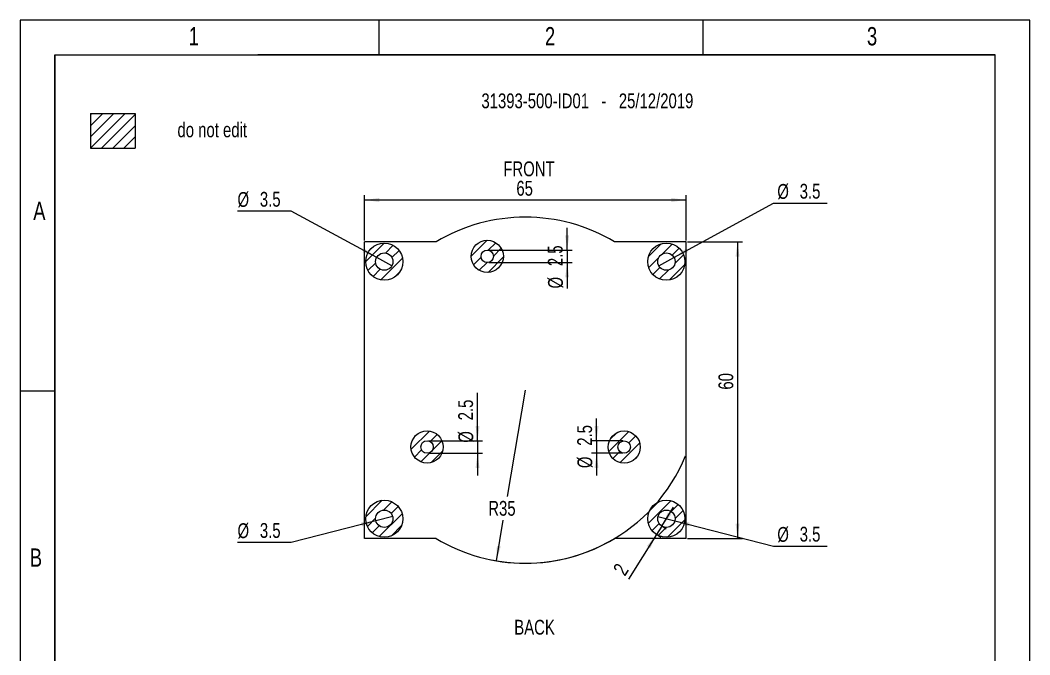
# Model space of a CAD drawing. Header units: millimetres. Extents: x 9 to 417, y 11 to 583.
# Drawn here: x 8.8 to 416.8, y 326.1 to 582.8 of the extents above; entities that cross this region are included whole.
import ezdxf

# ---------------------------------------------------------------- set-up
doc = ezdxf.new("R2010")
doc.units = ezdxf.units.MM
doc.header["$LTSCALE"] = 2
doc.styles.add('SLDTEXTSTYLE0', font='TXT', dxfattribs={"width": 0.75})
doc.dimstyles.new('SLDDIMSTYLE0', dxfattribs={"dimtxt": 6, "dimasz": 6, "dimexe": 0, "dimexo": 0.0625, "dimgap": 1.5, "dimtad": 1, "dimdec": 1, "dimlfac": 0.5, "dimrnd": 1e-09, "dimzin": 12, "dimdsep": 46, "dimtxsty": 'SLDTEXTSTYLE0', "dimsah": 1, "dimcen": 0.09, "dimadec": 0, "dimazin": 3, "dimtfac": 1, "dimtdec": 1, "dimtofl": 0, "dimtmove": 0, "dimatfit": 3, "dimfxl": 1, "dimfrac": 2, "dimtolj": 1, "dimtzin": 12, "dimarcsym": 0})
doc.dimstyles.new('SLDDIMSTYLE1', dxfattribs={"dimtxt": 6, "dimasz": 6, "dimexe": 0, "dimexo": 0.0625, "dimgap": 1.5, "dimtad": 0, "dimtih": 1, "dimtoh": 1, "dimdec": 1, "dimlfac": 0.5, "dimrnd": 1e-09, "dimzin": 12, "dimdsep": 46, "dimtxsty": 'SLDTEXTSTYLE0', "dimblk1": 'NONE', "dimsah": 1, "dimcen": 0, "dimadec": 0, "dimazin": 3, "dimtfac": 1, "dimtdec": 1, "dimtmove": 0, "dimatfit": 3, "dimldrblk": 'NONE', "dimfxl": 1, "dimfrac": 2, "dimtolj": 1, "dimtzin": 12, "dimarcsym": 0})
doc.dimstyles.new('SLDDIMSTYLE2', dxfattribs={"dimtxt": 6, "dimasz": 6, "dimexe": 0, "dimexo": 0.0625, "dimgap": 1.5, "dimtad": 1, "dimdec": 1, "dimlfac": 0.5, "dimrnd": 1e-09, "dimzin": 12, "dimdsep": 46, "dimtxsty": 'SLDTEXTSTYLE0', "dimsah": 1, "dimcen": 0.09, "dimadec": 0, "dimazin": 3, "dimtfac": 1, "dimtdec": 1, "dimtmove": 0, "dimatfit": 0, "dimfxl": 1, "dimfrac": 2, "dimtolj": 1, "dimtzin": 12, "dimarcsym": 0})
doc.dimstyles.new('SLDDIMSTYLE3', dxfattribs={"dimtxt": 6, "dimasz": 6, "dimexe": 0, "dimexo": 0.0625, "dimgap": 1.5, "dimtad": 0, "dimtih": 1, "dimtoh": 1, "dimdec": 1, "dimlfac": 0.5, "dimrnd": 1e-09, "dimzin": 12, "dimdsep": 46, "dimtxsty": 'SLDTEXTSTYLE0', "dimsah": 1, "dimcen": 0, "dimadec": 0, "dimazin": 3, "dimtfac": 1, "dimtdec": 1, "dimtofl": 0, "dimtmove": 0, "dimatfit": 3, "dimfxl": 1, "dimfrac": 2, "dimtolj": 1, "dimtzin": 12, "dimarcsym": 0})

# ---------------------------------------------------------------- blocks, each defined once
blk = doc.blocks.new('_D')
at = {"color": 7, "linetype": 'Continuous', "lineweight": 18}
for p, q in [((147.92, 493.76), (147.92, 512.1)), ((147.92, 510.1), (277.92, 510.1)), ((277.92, 493.76), (277.92, 512.1))]:
    blk.add_line(p, q, dxfattribs=at)
for points in [[(147.92, 510.1), (153.92, 509.3), (153.92, 510.9)], [(277.92, 510.1), (271.92, 510.9), (271.92, 509.3)]]:
    blk.add_solid(points, dxfattribs=at)
at = {"color": 7, "linetype": 'Continuous', "lineweight": 18, "insert": (209.3, 517.84), "char_height": 6, "attachment_point": 1, "style": 'SLDTEXTSTYLE0'}
blk.add_mtext('65', dxfattribs=at)
blk = doc.blocks.new('_D_1')
at = {"color": 7, "linetype": 'Continuous', "lineweight": 18}
for p, q in [((278.52, 493.16), (300.68, 493.16)), ((298.68, 493.16), (298.68, 373.16)), ((278.52, 373.16), (300.68, 373.16))]:
    blk.add_line(p, q, dxfattribs=at)
for points in [[(298.68, 493.16), (297.88, 487.16), (299.48, 487.16)], [(298.68, 373.16), (299.48, 379.16), (297.88, 379.16)]]:
    blk.add_solid(points, dxfattribs=at)
at = {"color": 7, "linetype": 'Continuous', "lineweight": 18, "insert": (290.95, 433.38), "char_height": 6, "attachment_point": 1, "rotation": 90, "style": 'SLDTEXTSTYLE0'}
blk.add_mtext('60', dxfattribs=at)
blk = doc.blocks.new('_D_2')
at = {"color": 7, "linetype": 'Continuous', "lineweight": 18}
for p, q in [((273, 486.84), (313.25, 508.83)), ((313.25, 508.83), (334.88, 508.83)), ((266.85, 483.48), (273, 486.84))]:
    blk.add_line(p, q, dxfattribs=at)
blk.add_solid([(273, 486.84), (278.64, 489.01), (277.88, 490.42)], dxfattribs=at)
at = {"color": 7, "linetype": 'Continuous', "lineweight": 18, "char_height": 6, "attachment_point": 1, "style": 'SLDTEXTSTYLE0'}
for s, insert in [('%%c', (314.75, 516.56)), ('3.5', (323.8, 516.65))]:
    blk.add_mtext(s, dxfattribs=dict(at, insert=insert))
blk = doc.blocks.new('_NONE')
blk = doc.blocks.new('_D_3')
at = {"color": 7, "linetype": 'Continuous', "lineweight": 18}
for p, q in [((118.23, 505.57), (96.6, 505.57)), ((152.85, 486.83), (118.23, 505.57)), ((159, 483.49), (152.85, 486.83))]:
    blk.add_line(p, q, dxfattribs=at)
blk.add_solid([(152.85, 486.83), (147.95, 490.39), (147.19, 488.98)], dxfattribs=at)
at = {"color": 7, "linetype": 'Continuous', "lineweight": 18, "char_height": 6, "attachment_point": 1, "style": 'SLDTEXTSTYLE0'}
for s, insert in [('%%c', (96.6, 513.31)), ('3.5', (105.65, 513.4))]:
    blk.add_mtext(s, dxfattribs=dict(at, insert=insert))
blk = doc.blocks.new('_D_4')
at = {"color": 7, "linetype": 'Continuous', "lineweight": 18}
for p, q in [((152.53, 380.3), (118.23, 371.58)), ((159.32, 382.02), (152.53, 380.3)), ((118.23, 371.58), (96.6, 371.58))]:
    blk.add_line(p, q, dxfattribs=at)
blk.add_solid([(152.53, 380.3), (146.52, 379.6), (146.91, 378.05)], dxfattribs=at)
at = {"color": 7, "linetype": 'Continuous', "lineweight": 18, "char_height": 6, "attachment_point": 1, "style": 'SLDTEXTSTYLE0'}
for s, insert in [('%%c', (96.6, 379.32)), ('3.5', (105.65, 379.41))]:
    blk.add_mtext(s, dxfattribs=dict(at, insert=insert))
blk = doc.blocks.new('_D_5')
at = {"color": 7, "linetype": 'Continuous', "lineweight": 18}
for p, q in [((266.53, 382.03), (273.31, 380.29)), ((273.31, 380.29), (313.25, 370.07)), ((313.25, 370.07), (334.88, 370.07))]:
    blk.add_line(p, q, dxfattribs=at)
blk.add_solid([(273.31, 380.29), (278.93, 378.03), (279.33, 379.58)], dxfattribs=at)
at = {"color": 7, "linetype": 'Continuous', "lineweight": 18, "char_height": 6, "attachment_point": 1, "style": 'SLDTEXTSTYLE0'}
for s, insert in [('%%c', (314.75, 377.81)), ('3.5', (323.8, 377.9))]:
    blk.add_mtext(s, dxfattribs=dict(at, insert=insert))
blk = doc.blocks.new('_D_6')
at = {"color": 7, "linetype": 'Continuous', "lineweight": 18}
for p, q in [((229.83, 489.8), (229.83, 498.8)), ((198.14, 489.8), (231.83, 489.8)), ((229.83, 489.8), (229.83, 484.8)), ((198.14, 484.8), (231.83, 484.8)), ((229.83, 484.8), (229.83, 474.3))]:
    blk.add_line(p, q, dxfattribs=at)
for points in [[(229.83, 489.8), (230.63, 495.8), (229.03, 495.8)], [(229.83, 484.8), (229.03, 478.8), (230.63, 478.8)]]:
    blk.add_solid(points, dxfattribs=at)
at = {"color": 7, "linetype": 'Continuous', "lineweight": 18, "char_height": 6, "attachment_point": 1, "rotation": 90, "style": 'SLDTEXTSTYLE0'}
for s, insert in [('2.5', (222, 483.35)), ('%%c', (222.09, 474.3))]:
    blk.add_mtext(s, dxfattribs=dict(at, insert=insert))
blk = doc.blocks.new('_D_7')
at = {"color": 7, "linetype": 'Continuous', "lineweight": 18}
for p, q in [((193.61, 412.68), (193.61, 432.05)), ((173.8, 412.68), (195.61, 412.68)), ((193.61, 412.68), (193.61, 407.68)), ((173.8, 407.68), (195.61, 407.68)), ((193.61, 407.68), (193.61, 398.68))]:
    blk.add_line(p, q, dxfattribs=at)
for points in [[(193.61, 412.68), (194.41, 418.68), (192.81, 418.68)], [(193.61, 407.68), (192.81, 401.68), (194.41, 401.68)]]:
    blk.add_solid(points, dxfattribs=at)
at = {"color": 7, "linetype": 'Continuous', "lineweight": 18, "char_height": 6, "attachment_point": 1, "rotation": 90, "style": 'SLDTEXTSTYLE0'}
for s, insert in [('2.5', (185.78, 420.97)), ('%%c', (185.87, 411.92))]:
    blk.add_mtext(s, dxfattribs=dict(at, insert=insert))
blk = doc.blocks.new('_D_8')
at = {"color": 7, "linetype": 'Continuous', "lineweight": 18}
for p, q in [((241.7, 412.66), (241.7, 421.66)), ((252.27, 412.66), (239.7, 412.66)), ((241.7, 412.66), (241.7, 407.66)), ((252.27, 407.66), (239.7, 407.66)), ((241.7, 407.66), (241.7, 398.66))]:
    blk.add_line(p, q, dxfattribs=at)
for points in [[(241.7, 412.66), (242.5, 418.66), (240.9, 418.66)], [(241.7, 407.66), (240.9, 401.66), (242.5, 401.66)]]:
    blk.add_solid(points, dxfattribs=at)
at = {"color": 7, "linetype": 'Continuous', "lineweight": 18, "char_height": 6, "attachment_point": 1, "rotation": 90, "style": 'SLDTEXTSTYLE0'}
for s, insert in [('2.5', (233.88, 410.68)), ('%%c', (233.97, 401.63))]:
    blk.add_mtext(s, dxfattribs=dict(at, insert=insert))
blk = doc.blocks.new('_D_9')
at = {"color": 7, "linetype": 'Continuous', "lineweight": 18}
for p, q in [((268.07, 378.19), (272.84, 385.83)), ((268.07, 378.19), (265.95, 374.8)), ((268.58, 377.87), (269.77, 377.13)), ((265.95, 374.8), (254.65, 356.7)), ((266.46, 374.48), (267.65, 373.74))]:
    blk.add_line(p, q, dxfattribs=at)
for points in [[(268.07, 378.19), (271.93, 382.86), (270.57, 383.71)], [(265.95, 374.8), (262.09, 370.13), (263.45, 369.29)]]:
    blk.add_solid(points, dxfattribs=at)
at = {"color": 7, "linetype": 'Continuous', "lineweight": 18, "insert": (248.09, 360.8), "char_height": 6, "attachment_point": 1, "rotation": 58.0167, "style": 'SLDTEXTSTYLE0'}
blk.add_mtext('2', dxfattribs=at)
blk = doc.blocks.new('_D_10')
at = {"color": 7, "linetype": 'Continuous', "lineweight": 18}
for p, q in [((212.92, 433.16), (205.63, 390.16)), ((201.21, 364.15), (204.01, 380.63))]:
    blk.add_line(p, q, dxfattribs=at)
blk.add_arc((212.92, 433.16), 70, 258.731, 337.7221, dxfattribs=at)
blk.add_solid([(201.21, 364.15), (203, 369.93), (201.43, 370.2)], dxfattribs=at)
at = {"color": 7, "linetype": 'Continuous', "lineweight": 18, "insert": (197.95, 388.37), "char_height": 6, "attachment_point": 1, "style": 'SLDTEXTSTYLE0'}
blk.add_mtext('R35', dxfattribs=at)

msp = doc.modelspace()

# ---------------------------------------------------------------- hatches: boundary and pattern name
at = {"linetype": 'Continuous'}
h = msp.add_hatch(dxfattribs=at)
h.set_pattern_fill('ANSI31', style=0)
h.paths.add_polyline_path([(37.21, 531.13), (55.21, 531.13), (55.21, 545.08), (37.21, 545.08)], flags=0)
h = msp.add_hatch(dxfattribs=at)
h.set_pattern_fill('ANSI31', style=0)
edge = h.paths.add_edge_path(flags=0)
edge.add_arc((197.54, 487.3), 6.5, 0, 360)
edge = h.paths.add_edge_path(flags=0)
edge.add_arc((197.54, 487.3), 2.5, 0, 360)
h = msp.add_hatch(dxfattribs=at)
h.set_pattern_fill('ANSI31', style=0)
edge = h.paths.add_edge_path(flags=0)
edge.add_arc((155.92, 485.16), 7.5, 0, 360)
edge = h.paths.add_edge_path(flags=0)
edge.add_arc((155.92, 485.16), 3.5, 0, 360)
h = msp.add_hatch(dxfattribs=at)
h.set_pattern_fill('ANSI31', style=0)
edge = h.paths.add_edge_path(flags=0)
edge.add_arc((269.92, 485.16), 7.5, 0, 360)
edge = h.paths.add_edge_path(flags=0)
edge.add_arc((269.92, 485.16), 3.5, 0, 360)
h = msp.add_hatch(dxfattribs=at)
h.set_pattern_fill('ANSI31', style=0)
edge = h.paths.add_edge_path(flags=0)
edge.add_arc((173.2, 410.18), 6.5, 0, 360)
edge = h.paths.add_edge_path(flags=0)
edge.add_arc((173.2, 410.18), 2.5, 0, 360)
h = msp.add_hatch(dxfattribs=at)
h.set_pattern_fill('ANSI31', style=0)
edge = h.paths.add_edge_path(flags=0)
edge.add_arc((252.87, 410.16), 6.5, 0, 360)
edge = h.paths.add_edge_path(flags=0)
edge.add_arc((252.87, 410.16), 2.5, 0, 360)
h = msp.add_hatch(dxfattribs=at)
h.set_pattern_fill('ANSI31', style=0)
edge = h.paths.add_edge_path(flags=0)
edge.add_arc((155.92, 381.16), 7.5, 0, 360)
edge = h.paths.add_edge_path(flags=0)
edge.add_arc((155.92, 381.16), 3.5, 0, 360)
h = msp.add_hatch(dxfattribs=at)
h.set_pattern_fill('ANSI31', style=0)
edge = h.paths.add_edge_path(flags=0)
edge.add_arc((269.92, 381.16), 7.5, 0, 360)
edge = h.paths.add_edge_path(flags=0)
edge.add_arc((269.92, 381.16), 3.5, 0, 360)

# ---------------------------------------------------------------- linework, layer by layer
at = {"color": 7, "linetype": 'Continuous', "lineweight": 18}
for p, q in [((8.79, 582.84), (8.79, 10.84)), ((416.79, 582.84), (8.79, 582.84)), ((153.74, 582.84), (153.74, 568.84)), ((284.7, 582.84), (284.7, 568.84)), ((416.79, 10.84), (416.79, 582.84)), ((402.79, 568.84), (104.87, 568.84)), ((104.87, 568.84), (402.79, 568.84)), ((402.79, 517.93), (402.79, 568.84)), ((402.79, 517.93), (402.79, 568.84)), ((37.21, 545.08), (55.21, 545.08)), ((37.21, 545.08), (37.21, 531.13)), ((55.21, 545.08), (55.21, 531.13)), ((37.21, 531.13), (55.21, 531.13)), ((8.79, 432.84), (22.79, 432.84))]:
    msp.add_line(p, q, dxfattribs=at)
at = {"color": 7, "linetype": 'Continuous', "lineweight": 25}
for p, q in [((22.79, 568.84), (402.79, 568.84)), ((22.79, 24.84), (22.79, 568.84)), ((22.79, 568.84), (22.79, 24.84)), ((402.79, 24.84), (402.79, 568.84)), ((402.79, 24.84), (402.79, 568.84)), ((147.92, 373.16), (147.92, 493.16)), ((176.87, 493.16), (147.92, 493.16)), ((277.92, 493.16), (248.98, 493.16)), ((277.92, 373.16), (277.92, 493.16)), ((176.87, 373.16), (147.92, 373.16)), ((277.92, 373.16), (248.98, 373.16))]:
    msp.add_line(p, q, dxfattribs=at)
for centre, radius in [((197.54, 487.3), 6.5), ((155.92, 485.16), 7.5), ((197.54, 487.3), 2.5), ((269.92, 485.16), 7.5), ((155.92, 485.16), 3.5), ((269.92, 485.16), 3.5), ((173.2, 410.18), 6.5), ((252.87, 410.16), 6.5), ((173.2, 410.18), 2.5), ((252.87, 410.16), 2.5), ((155.92, 381.16), 7.5), ((269.92, 381.16), 7.5), ((155.92, 381.16), 3.5), ((269.92, 381.16), 3.5)]:
    msp.add_circle(centre, radius, dxfattribs=at)
for start, end in [(58.9973, 121.0027), (238.9973, 301.0027)]:
    msp.add_arc((212.92, 433.16), 70, start, end, dxfattribs=at)

# ---------------------------------------------------------------- texts
at = {"color": 7, "linetype": 'Continuous', "lineweight": 0, "style": 'SLDTEXTSTYLE0'}
for s, insert, char_height, attachment_point in [('1', (76.9, 580.05), 7.41, 1), ('2', (220.85, 580.05), 7.41, 1), ('3', (350.97, 580.05), 7.41, 1), ('31393-500-ID01   -   25/12/2019', (280.82, 553.21), 6, 3), ('do not edit', (100.45, 541.47), 6, 3), ('FRONT', (224.75, 525.7), 6, 3), ('A', (14.06, 509.37), 7.41, 1), ('B', (12.67, 369.13), 7.41, 1), ('BACK', (224.84, 340.26), 6, 3)]:
    msp.add_mtext(s, dxfattribs=dict(at, insert=insert, char_height=char_height, attachment_point=attachment_point))

# ---------------------------------------------------------------- dimensions: what is measured, and where the dimension line sits
at = {"color": 7, "linetype": 'Continuous', "lineweight": 18}
dim = msp.add_linear_dim(base=(277.92, 510.1), p1=(147.92, 493.16), p2=(277.92, 493.16), dimstyle='SLDDIMSTYLE0', dxfattribs=at)
dim.commit()
dim.dimension.update_dxf_attribs({"geometry": '_D', "text_midpoint": (213.74, 510.1), "dimtype": 160})
for p1, p2, picture, middle in [((266.85, 483.48), (273, 486.84), '_D_2', (324.82, 513.71)), ((159, 483.49), (152.85, 486.83), '_D_3', (106.66, 510.45)), ((159.32, 382.02), (152.53, 380.3), '_D_4', (106.66, 376.46)), ((266.53, 382.03), (273.31, 380.29), '_D_5', (324.82, 374.95))]:
    dim = msp.add_diameter_dim_2p(p1=p1, p2=p2, dimstyle='SLDDIMSTYLE1', dxfattribs=at)
    dim.commit()
    dim.dimension.update_dxf_attribs({"geometry": picture, "text_midpoint": middle, "dimtype": 163})
for base, p1, p2, picture, middle in [((229.83, 484.8), (197.54, 489.8), (197.54, 484.8), '_D_6', (229.83, 484.37)), ((193.61, 407.68), (173.2, 412.68), (173.2, 407.68), '_D_7', (193.61, 421.98)), ((241.7, 407.66), (252.87, 412.66), (252.87, 407.66), '_D_8', (241.7, 411.7))]:
    dim = msp.add_linear_dim(base=base, p1=p1, p2=p2, angle=90, text='%%c<>', dimstyle='SLDDIMSTYLE2', dxfattribs=at)
    dim.commit()
    dim.dimension.update_dxf_attribs({"geometry": picture, "text_midpoint": middle, "dimtype": 160})
for base, p1, p2, angle, dimstyle, picture, middle in [((298.68, 373.16), (277.92, 493.16), (277.92, 373.16), 90, 'SLDDIMSTYLE0', '_D_1', (298.68, 437.81)), ((265.95, 374.8), (268.07, 378.19), (265.95, 374.8), 58.0167, 'SLDDIMSTYLE2', '_D_9', (255.83, 358.58))]:
    dim = msp.add_linear_dim(base=base, p1=p1, p2=p2, angle=angle, dimstyle=dimstyle, dxfattribs=at)
    dim.commit()
    dim.dimension.update_dxf_attribs({"geometry": picture, "text_midpoint": middle, "dimtype": 160})
dim = msp.add_radius_dim(center=(212.92, 433.16), mpoint=(201.21, 364.15), dimstyle='SLDDIMSTYLE3', dxfattribs=at)
dim.commit()
dim.dimension.update_dxf_attribs({"geometry": '_D_10', "text_midpoint": (204.82, 385.4), "dimtype": 164})

doc.saveas('drawing.dxf')
